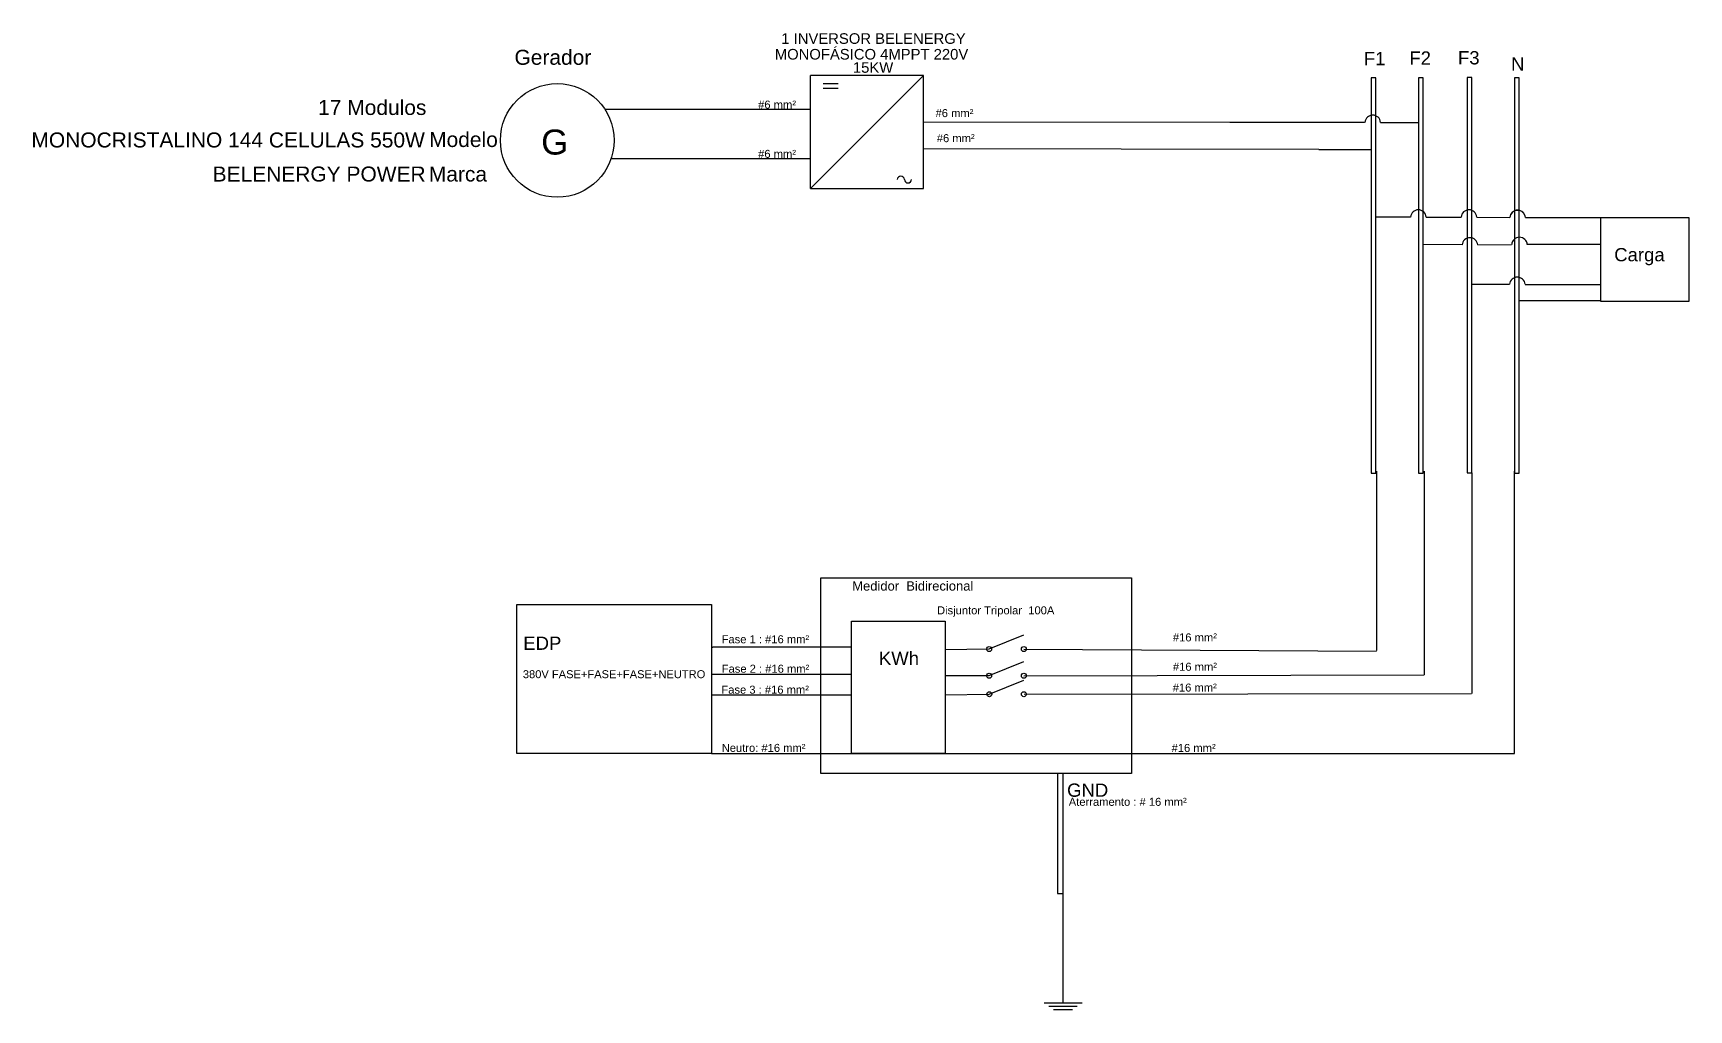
# Model space of a CAD drawing. Header units: millimetres. Extents: x 2794 to 32191, y 1474 to 18821.
import ezdxf

# ---------------------------------------------------------------- set-up
doc = ezdxf.new("R2010")
doc.units = ezdxf.units.MM
doc.styles.add('arial', font='arial.ttf')
doc.styles.get("Standard").update_dxf_attribs({"font": 'arial.ttf'})

msp = doc.modelspace()

# ---------------------------------------------------------------- linework, layer by layer
for p, q in [((18604, 18069), (16593, 18069)), ((18604, 18069), (16593, 16061)), ((16593, 16059), (16593, 18069)), ((18604, 16059), (18604, 18069)), ((26547, 18027), (26547, 11007)), ((26631, 18027), (26547, 18027)), ((26631, 11007), (26631, 18027)), ((27390, 18027), (27390, 12126)), ((27475, 18027), (27390, 18027)), ((27390, 18027), (27390, 11007)), ((27475, 18027), (27390, 18027)), ((27475, 12126), (27475, 18027)), ((27475, 11007), (27475, 18027)), ((28253, 18032), (28253, 12131)), ((28338, 18032), (28253, 18032)), ((28253, 18032), (28253, 11012)), ((28338, 18032), (28253, 18032)), ((28338, 12131), (28338, 18032)), ((28338, 11012), (28338, 18032)), ((29095, 18025), (29095, 12124)), ((29179, 18025), (29095, 18025)), ((29095, 18025), (29095, 11005)), ((29179, 18025), (29095, 18025)), ((29179, 12124), (29179, 18025)), ((29179, 11005), (29179, 18025)), ((16820, 17926), (17089, 17926)), ((16820, 17843), (17089, 17843)), ((16593, 17465), (12945, 17465)), ((24039, 17231), (18604, 17242)), ((26434, 17231), (24039, 17231)), ((26717, 17235), (27392, 17235)), ((25618, 16754), (18604, 16764)), ((16593, 16590), (13054, 16590)), ((25618, 16754), (26546, 16754)), ((16593, 16059), (18604, 16059)), ((27247, 15554), (26631, 15554)), ((27527, 15554), (28147, 15554)), ((28425, 15554), (29011, 15546)), ((29288, 15549), (30557, 15549)), ((30557, 15549), (30625, 15549)), ((28164, 15060), (27472, 15064)), ((28441, 15060), (29044, 15067)), ((29321, 15071), (30280, 15071)), ((30280, 15071), (30625, 15071)), ((29006, 14359), (28338, 14359)), ((29284, 14359), (30625, 14359)), ((29179, 14070), (30625, 14070)), ((26547, 11007), (26631, 11007)), ((26645, 11040), (26645, 7858)), ((27390, 11007), (27475, 11007)), ((27488, 11040), (27488, 7422)), ((28253, 11012), (28338, 11012)), ((28338, 11012), (28338, 7092)), ((29092, 6027), (29097, 11039)), ((29095, 11005), (29179, 11005)), ((20375, 8126), (19760, 7880)), ((14845, 7918), (14840, 7918)), ((14845, 7918), (14861, 7918)), ((17326, 7914), (14861, 7918)), ((19759, 7879), (18981, 7868)), ((20375, 7654), (19760, 7408)), ((20383, 7882), (26645, 7846)), ((14845, 7431), (14840, 7431)), ((17326, 7430), (14845, 7431)), ((19761, 7407), (18986, 7408)), ((20383, 7408), (27488, 7422)), ((14845, 7068), (17326, 7068)), ((19763, 7076), (18985, 7066)), ((20377, 7322), (19761, 7076)), ((20387, 7078), (28334, 7092)), ((14840, 6027), (29092, 6027))]:
    msp.add_line(p, q)
at = {"color": 3}
for p, q in [((20979, 5675), (20979, 3543)), ((21080, 3543), (21080, 5675)), ((20979, 3543), (21080, 3543)), ((21080, 1601), (21080, 3543)), ((21418, 1592), (20743, 1592)), ((21333, 1533), (20828, 1533)), ((21249, 1474), (20912, 1474))]:
    msp.add_line(p, q, dxfattribs=at)
for points in [[(30625, 15549), (32191, 15549), (32191, 14057), (30625, 14057)], [(16779, 9145), (22292, 9145), (22292, 5674), (16779, 5674)], [(11384, 8673), (14840, 8673), (14840, 6027), (11384, 6027)], [(17326, 8376), (18986, 8376), (18986, 6029), (17326, 6029)]]:
    msp.add_lwpolyline(points, close=True)
for centre, radius in [((12099, 16915), 1009), ((19767, 7882), 44), ((20383, 7882), 44), ((19767, 7408), 44), ((20383, 7408), 44), ((19771, 7080), 44), ((20384, 7080), 44)]:
    msp.add_circle(centre, radius)
for centre, radius, start, end in [((26578, 17224), 139, 4.8421, 175.1489), ((18199, 16214), 63.4, 3.9496, 176.0504), ((18326, 16223), 63.4, 183.9496, 356.0504), ((27388, 15543), 139, 4.8264, 175.1736), ((28286, 15543), 139, 4.8264, 175.1736), ((29150, 15537), 139, 4.8264, 175.1489), ((29150, 15534), 139, 4.8264, 175.1489), ((28303, 15048), 139, 4.8264, 175.1736), ((29183, 15055), 139, 4.8264, 175.1489), ((29145, 14348), 139, 4.8264, 175.1736)]:
    msp.add_arc(centre, radius, start, end)

# ---------------------------------------------------------------- texts
for s, height, p in [('1 INVERSOR BELENERGY', 188.29, (16077, 18630)), ('MONOFÁSICO 4MPPT 220V', 188.29, (15962, 18351)), ('15KW ', 188.3, (17349, 18116)), ('F1', 235.4, (26420, 18251)), ('F2', 235.4, (27228, 18260)), ('F3', 235.4, (28091, 18265)), ('N', 235, (29034, 18155)), ('#6 mm²', 142, (15666, 17480)), ('#6 mm²', 142, (18816, 17329)), ('G', 444, (11814, 16664)), ('#6 mm²', 142, (18838, 16884)), ('#6 mm²', 142, (15666, 16605)), ('Carga', 235.4, (30865, 14768)), ('Medidor  Bidirecional', 164.76, (17337, 8920)), ('Disjuntor Tripolar  100A', 141.98, (18842, 8499)), ('EDP', 235.4, (11496, 7868)), ('Fase 1 : #16 mm²', 141.98, (15018, 7985)), ('#16 mm²', 142, (23029, 8018)), ('KWh', 235.4, (17810, 7601)), ('380V FASE+FASE+FASE+NEUTRO', 141.22, (11489, 7365)), ('Fase 2 : #16 mm²', 141.98, (15020, 7462)), ('#16 mm²', 142, (23030, 7497)), ('Fase 3 : #16 mm²', 141.98, (15014, 7090)), ('#16 mm²', 142, (23027, 7127)), ('Neutro: #16 mm²', 141.98, (15019, 6056)), ('#16 mm²', 142, (23007, 6055)), ('GND', 235.4, (21151, 5259)), ('Aterramento : # 16 mm²', 141.98, (21181, 5098))]:
    msp.add_text(s, height=height).set_placement(p)
at = {"style": 'arial'}
for s, p in [('Gerador ', (11340, 18258)), ('Modelo', (9825, 16798)), ('Marca', (9820, 16185))]:
    msp.add_text(s, height=266.2, dxfattribs=at).set_placement(p)
at = {"color": 2, "style": 'arial'}
for s, height, p in [('17 Modulos', 266.2, (7854, 17367)), ('MONOCRISTALINO 144 CELULAS 550W', 266.22, (2764, 16790)), ('BELENERGY POWER', 266.22, (5981, 16185))]:
    msp.add_text(s, height=height, dxfattribs=at).set_placement(p)

doc.saveas('drawing.dxf')
